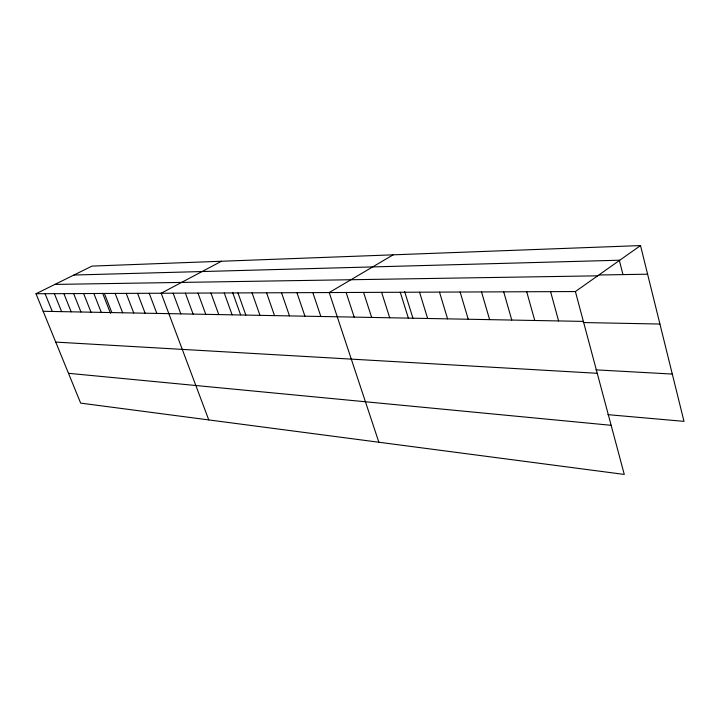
<?xml version="1.0" encoding="UTF-8"?>
<svg xmlns="http://www.w3.org/2000/svg" width="720" height="720" viewBox="0 0 720 720"><rect width="100%" height="100%" fill="white"/><g stroke="black" fill="none" stroke-linecap="round" stroke-linejoin="round"><path stroke-width="1.08" d="M575.397 291.555L624.276 474.426L80.658 403.119L36 293.742L575.397 291.555L640.521 245.574L684 421.362L607.887 414.657M393.174 254.826L329.22 292.554L378.855 442.233M221.481 261.252L161.181 293.229L208.764 419.922M36 293.742L92.025 266.094L640.521 245.574M73.935 275.022L619.803 260.208M599.175 274.995L647.604 274.194M54.891 284.418L597.672 275.832M43.164 311.292L583.371 321.399M583.254 322.542L659.925 324.036M595.908 369.855L672.3 374.058M55.746 342.09L597.24 373.293M68.49 373.311L611.145 425.304M45.072 293.706L52.281 311.463M54.36 293.661L61.614 311.634M63.873 293.625L71.172 311.814M73.629 293.589L80.964 311.994M83.619 293.544L90.999 312.183M93.861 293.508L101.277 312.381M104.364 293.463L111.825 312.579M102.654 293.283L110.475 313.281M115.137 293.418L122.643 312.777M126.198 293.373L133.74 312.984M137.547 293.328L145.134 313.2M149.211 293.283L156.834 313.416M173.124 293.184L180.819 313.866M185.382 293.139L193.122 314.1M197.982 293.085L205.758 314.334M210.933 293.031L218.745 314.577M224.253 292.977L232.101 314.829M232.587 292.374L240.588 314.82M237.96 292.923L245.835 315.081M252.063 292.869L259.965 315.342M266.58 292.806L274.518 315.621M281.529 292.743L289.494 315.9M296.946 292.689L304.938 316.188M312.831 292.617L320.85 316.485M346.131 292.482L354.186 317.106M363.582 292.419L371.655 317.439M381.618 292.338L389.709 317.772M404.649 291.636L412.92 318.141M400.266 292.266L408.357 318.123M419.535 292.185L427.635 318.483M439.488 292.104L447.588 318.852M460.134 292.023L468.234 319.239M481.527 291.942L489.618 319.644M503.703 291.852L511.776 320.058M526.707 291.753L534.753 320.49M550.593 291.663L558.603 320.931M619.389 260.55L622.953 274.599"/></g></svg>
